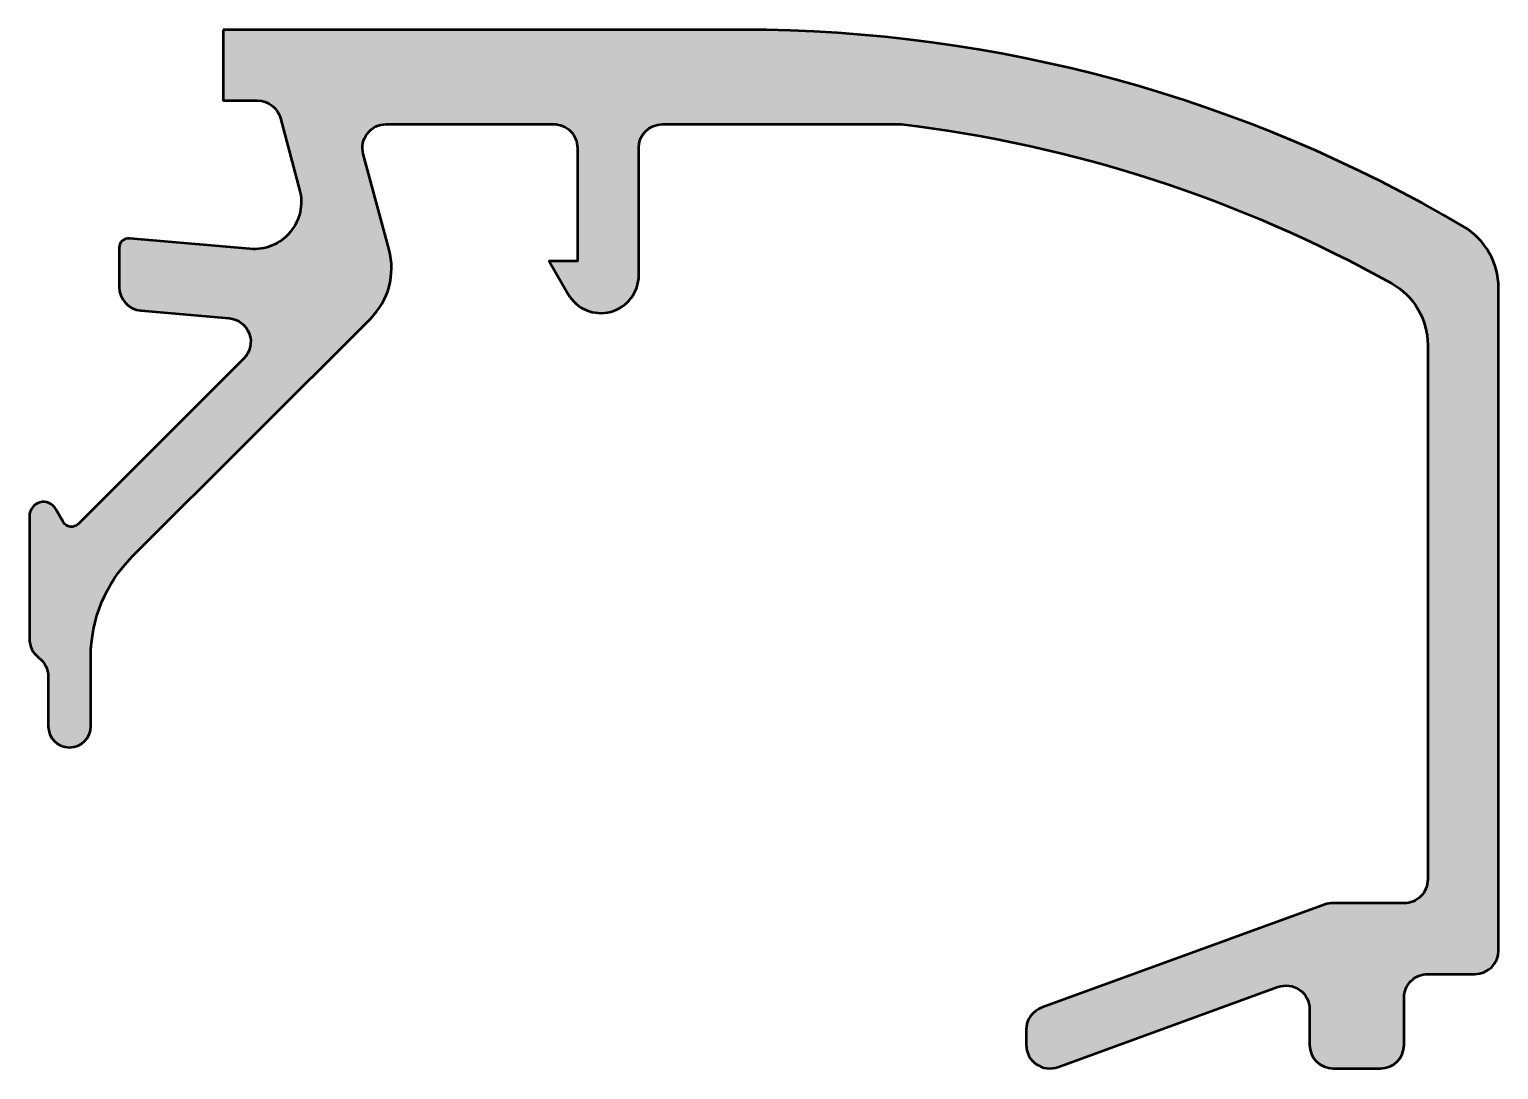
# Model space of a CAD drawing. Extents: x -4.1 to 27, y -22 to 0.
import ezdxf

# ---------------------------------------------------------------- set-up
doc = ezdxf.new("R2010")
doc.units = 0
doc.layers.add('0S-Alu contour', color=7, linetype='Continuous', lineweight=50)
doc.layers.add('0S-Alu hatch', color=252, linetype='Continuous', lineweight=25)

# ---------------------------------------------------------------- blocks, each defined once
blk = doc.blocks.new('173940__D531E1D2_1A3D_42E9_8DD3_05EC5AB4741F_')
at = {"layer": '0S-Alu hatch'}
h = blk.add_hatch(color=256, dxfattribs=at)
edge = h.paths.add_edge_path()
edge.add_line((0, 0), (0, -1.500000000000014))
edge.add_line((0, -1.500000000000014), (0.7294476391797949, -1.500000000000014))
edge.add_ellipse((0.7294476391798089, -2.000000000000017), major_axis=(-0.5000000000000038, 0), ratio=1, start_angle=195.0000000000012, end_angle=270.0000000000016, ccw=False)
edge.add_line((1.212410552324344, -1.870590477448746), (1.618717334976782, -3.386948033767281))
edge.add_ellipse((0.6527915086876837, -3.645767078869817), major_axis=(-1.000000000000033, 0), ratio=1, start_angle=84.99999999999937, end_angle=195.0000000000005, ccw=False)
edge.add_line((0.5656357659400114, -4.641961776961593), (-1.982568851450323, -4.419022760595381))
edge.add_arc((-1.999999999999856, -4.618261700213877), 0.2000000000001466, 85.00000000000325, 180)
edge.add_line((-2.200000000000002, -4.618261700213877), (-2.200000000000003, -5.447564169306322))
edge.add_arc((-1.70000000000013, -5.447564169306321), 0.4999999999998723, 180, 264.9999999999986)
edge.add_line((-1.74357787137396, -5.945661518352066), (0.1288923091987926, -6.109481431942569))
edge.add_ellipse((0.0853144378249636, -6.607578780988452), major_axis=(-0.5000000000000105, 0), ratio=1, start_angle=134.9999999999996, end_angle=265.0000000000001, ccw=False)
edge.add_line((0.4388678284182404, -6.961132171581736), (-3.068300219851253, -10.46830021985113))
edge.add_ellipse((-3.209721576088507, -10.32687886361388), major_axis=(-0.1999999999999148, 0), ratio=1, start_angle=29.594086907371775, end_angle=135.0000000000016, ccw=False)
edge.add_line((-3.383630756313476, -10.42564928951883), (-3.539136229662418, -10.15184436114242))
edge.add_arc((-3.799999999999995, -10.29999999999991), 0.3000000000000128, 29.59408690737135, 180)
edge.add_line((-4.100000000000007, -10.29999999999991), (-4.100000000000009, -12.89999999999993))
edge.add_arc((-3.600000000000028, -12.89999999999992), 0.4999999999999805, 180, 233.1301023541573)
edge.add_ellipse((-4.200000000000099, -13.69999999999997), major_axis=(-0.5000000000000969, 0), ratio=1, start_angle=180, end_angle=233.13010235415112, ccw=False)
edge.add_line((-3.700000000000003, -13.69999999999997), (-3.700000000000002, -14.75000000000001))
edge.add_arc((-3.25, -14.75000000000001), 0.4500000000000024, 180, 360)
edge.add_line((-2.799999999999997, -14.75000000000001), (-2.799999999999997, -13.28111831820426))
edge.add_ellipse((0.1999999999999385, -13.28111831820426), major_axis=(-2.999999999999935, 0), ratio=1, start_angle=314.9999999999983, end_angle=360, ccw=False)
edge.add_line((-1.921320343559593, -11.1597979746446), (3.125588252297158, -6.112889378787836))
edge.add_arc((2.06492808051737, -5.052229207008029), 1.499999999999966, 314.9999999999995, 375.0000000000012)
edge.add_line((3.513816819950931, -4.664000639354225), (2.968649773276068, -2.629409522551291))
edge.add_ellipse((3.451612686420596, -2.500000000000013), major_axis=(-0.4999999999999991, 0), ratio=1, start_angle=-90, end_angle=15.00000000000199, ccw=False)
edge.add_line((3.451612686420598, -2.000000000000013), (7.000000000000001, -2.000000000000014))
edge.add_ellipse((7.000000000000002, -2.500000000000014), major_axis=(-0.5, 0), ratio=1, start_angle=180, end_angle=270.0000000000001, ccw=False)
edge.add_line((7.500000000000002, -2.500000000000014), (7.499999999999999, -4.899999999999919))
edge.add_line((7.499999999999999, -4.899999999999919), (6.900000000000007, -4.899999999999921))
edge.add_line((6.900000000000007, -4.899999999999921), (7.303589838486229, -5.599038105676577))
edge.add_arc((7.998076211353317, -5.198076211353238), 0.8019237886466797, 210, 360)
edge.add_line((8.799999999999995, -5.198076211353238), (8.799999999999997, -2.500000000000013))
edge.add_ellipse((9.299999999999997, -2.500000000000015), major_axis=(-0.5, 0), ratio=1, start_angle=270, end_angle=360, ccw=False)
edge.add_line((9.299999999999997, -2.000000000000014), (14.3526109228481, -2.000000000000012))
edge.add_ellipse((10.99999999999957, -30.00000000000286), major_axis=(-28.20000000000288, 0), ratio=1, start_angle=240.8635346554135, end_angle=263.172132518485, ccw=False)
edge.add_ellipse((23.99999999999967, -6.678550645382187), major_axis=(-1.500000000000285, 0), ratio=1, start_angle=180, end_angle=240.8635346554104, ccw=False)
edge.add_line((25.49999999999995, -6.678550645382193), (25.5, -18.00000000000007))
edge.add_ellipse((25.00000000000006, -18.00000000000006), major_axis=(-0.4999999999999432, 0), ratio=1, start_angle=89.99999999999511, end_angle=180, ccw=False)
edge.add_line((25.00000000000002, -18.5), (23.49155222858866, -18.50000000000001))
edge.add_arc((23.49155222858871, -19.00000000000745), 0.500000000007443, 90.00000000000529, 109.9999999999976)
edge.add_line((23.32054215692334, -18.53015368960749), (17.32898992833696, -20.71090035786427))
edge.add_arc((17.49999999999958, -21.18074666825685), 0.4999999999995795, 109.9999999999907, 180)
edge.add_line((17, -21.18074666825685), (17.00000000000001, -21.50000000000007))
edge.add_arc((17.49999999999994, -21.50000000000007), 0.4999999999999325, 180, 290.000000000008)
edge.add_line((17.67101007166282, -21.96984631039294), (22.32898992833725, -20.27448029075191))
edge.add_ellipse((22.50000000000007, -20.7443266011448), major_axis=(-0.4999999999999396, 0), ratio=1, start_angle=180, end_angle=290.0000000000017, ccw=False)
edge.add_line((23.00000000000001, -20.7443266011448), (23.00000000000001, -21.49999999999995))
edge.add_arc((23.50000000000006, -21.49999999999995), 0.5000000000000498, 180, 269.9999999999951)
edge.add_line((23.50000000000001, -22), (24.49999999999999, -22))
edge.add_arc((24.49999999999996, -21.49999999999996), 0.5000000000000427, 270.0000000000033, 360)
edge.add_line((25, -21.49999999999996), (25, -20.49999999999996))
edge.add_ellipse((25.49999999999995, -20.49999999999995), major_axis=(-0.4999999999999539, 0), ratio=1, start_angle=269.99999999999636, end_angle=360, ccw=False)
edge.add_line((25.49999999999999, -20), (26.49999999999999, -20))
edge.add_arc((26.49999999999996, -19.49999999999998), 0.5000000000000214, 270.0000000000029, 360)
edge.add_line((26.99999999999998, -19.49999999999998), (26.99999999999996, -5.464311707229292))
edge.add_arc((25.50000000000013, -5.464311707229271), 1.499999999999833, 0, 59.41793682283321)
edge.add_arc((11.00000000000002, -30.0000000000001), 30.00000000000007, 59.41793682283401, 89.99999999999994)
edge.add_line((11.00000000000005, -2.4e-14), (0, 0))
at = {"layer": '0S-Alu contour', "color": 7}
for points in [[(0, 0), (0, -1.500000000000014), (0.7294476391797949, -1.500000000000014)], [(11.00000000000005, -2.4e-14), (0, 0)], [(1.212410552324344, -1.870590477448746), (1.618717334976782, -3.386948033767281)], [(3.451612686420598, -2.000000000000013), (7.000000000000001, -2.000000000000014)], [(9.299999999999997, -2.000000000000014), (14.3526109228481, -2.000000000000012)], [(3.513816819950931, -4.664000639354225), (2.968649773276068, -2.629409522551291)], [(7.500000000000002, -2.500000000000014), (7.499999999999999, -4.899999999999919), (6.900000000000007, -4.899999999999921), (7.303589838486229, -5.599038105676577)], [(8.799999999999995, -5.198076211353238), (8.799999999999997, -2.500000000000013)], [(-2.200000000000002, -4.618261700213877), (-2.200000000000003, -5.447564169306322)], [(0.5656357659400114, -4.641961776961593), (-1.982568851450323, -4.419022760595381)], [(26.99999999999998, -19.49999999999998), (26.99999999999996, -5.464311707229291)], [(-1.921320343559593, -11.1597979746446), (3.125588252297158, -6.112889378787836)], [(-1.74357787137396, -5.945661518352066), (0.1288923091987925, -6.109481431942569)], [(25.49999999999995, -6.678550645382193), (25.5, -18.00000000000007)], [(0.4388678284182404, -6.961132171581736), (-3.068300219851253, -10.46830021985113)], [(-3.383630756313476, -10.42564928951883), (-3.539136229662418, -10.15184436114242)], [(-4.100000000000007, -10.29999999999991), (-4.100000000000009, -12.89999999999993)], [(-2.799999999999997, -14.75000000000001), (-2.799999999999997, -13.28111831820426)], [(-3.700000000000003, -13.69999999999997), (-3.700000000000002, -14.75000000000001)], [(23.32054215692334, -18.53015368960749), (17.32898992833696, -20.71090035786427)], [(25.00000000000002, -18.5), (23.49155222858866, -18.50000000000001)], [(25.49999999999999, -20), (26.49999999999999, -20)], [(17.67101007166282, -21.96984631039294), (22.32898992833725, -20.27448029075191)], [(25, -21.49999999999996), (25, -20.49999999999996)], [(23.00000000000001, -20.7443266011448), (23.00000000000001, -21.49999999999995)], [(17, -21.18074666825685), (17.00000000000001, -21.50000000000007)], [(23.50000000000001, -22), (24.49999999999999, -22)]]:
    blk.add_lwpolyline(points, dxfattribs=at)
for centre, radius, start, end in [((11.00000000000002, -30.0000000000001), 30.00000000000007, 59.41793682283401, 89.99999999999994), ((25.50000000000013, -5.464311707229271), 1.499999999999833, 0, 59.41793682283321), ((-1.999999999999856, -4.618261700213877), 0.2000000000001466, 85.00000000000325, 180), ((2.06492808051737, -5.052229207008029), 1.499999999999966, 314.9999999999995, 15.00000000000127), ((7.998076211353317, -5.198076211353238), 0.8019237886466797, 210, 0), ((-1.70000000000013, -5.447564169306321), 0.4999999999998723, 180, 264.9999999999986), ((-3.799999999999995, -10.29999999999991), 0.3000000000000128, 29.59408690737135, 180), ((-3.600000000000028, -12.89999999999992), 0.4999999999999805, 180, 233.1301023541573), ((-3.25, -14.75000000000001), 0.4500000000000024, 180, 0), ((23.49155222858871, -19.00000000000745), 0.500000000007443, 90.00000000000529, 109.9999999999976), ((26.49999999999996, -19.49999999999998), 0.5000000000000214, 270.0000000000029, 0), ((17.49999999999958, -21.18074666825685), 0.4999999999995795, 109.9999999999907, 180), ((17.49999999999994, -21.50000000000007), 0.4999999999999325, 180, 290.000000000008), ((23.50000000000006, -21.49999999999995), 0.5000000000000498, 180, 269.9999999999951), ((24.49999999999996, -21.49999999999996), 0.5000000000000427, 270.0000000000033, 0)]:
    blk.add_arc(centre, radius, start, end, dxfattribs=at)
at = {"layer": '0S-Alu contour', "color": 7, "extrusion": (0, 0, -1)}
for centre, radius, start, end in [((-0.7294476391798089, -2.000000000000017), 0.5000000000000038, 89.9999999999984, 164.9999999999988), ((-3.451612686420596, -2.500000000000013), 0.4999999999999991, 344.999999999998, 90.0000000000001), ((-7.000000000000002, -2.500000000000014), 0.5, 89.99999999999991, 180), ((-9.299999999999997, -2.500000000000015), 0.5, 0, 90), ((-10.99999999999957, -30.00000000000286), 28.20000000000288, 96.82786748151499, 119.1364653445865), ((-0.6527915086876837, -3.645767078869817), 1.000000000000033, 164.9999999999995, 275.0000000000006), ((-23.99999999999967, -6.678550645382187), 1.500000000000285, 119.1364653445896, 180), ((-0.0853144378249636, -6.607578780988452), 0.5000000000000105, 94.99999999999991, 225.0000000000005), ((3.209721576088507, -10.32687886361388), 0.1999999999999148, 224.9999999999984, 330.4059130926282), ((-0.1999999999999385, -13.28111831820426), 2.999999999999936, 0, 45.00000000000168), ((4.200000000000099, -13.69999999999997), 0.5000000000000969, 126.8698976458489, 180), ((-25.00000000000006, -18.00000000000006), 0.4999999999999432, 180, 270.0000000000049), ((-25.49999999999995, -20.49999999999995), 0.4999999999999539, 0, 90.00000000000365), ((-22.50000000000007, -20.7443266011448), 0.4999999999999396, 69.99999999999831, 180)]:
    blk.add_arc(centre, radius, start, end, dxfattribs=at)
blk = doc.blocks.new('173940__96CA2FD8_1748_457F_B76A_CCF2018D664D_')
at = {"layer": '0S-Alu contour', "color": 7}
blk.add_blockref('173940__D531E1D2_1A3D_42E9_8DD3_05EC5AB4741F_', (0, 0), dxfattribs=at)

msp = doc.modelspace()

# ---------------------------------------------------------------- block references
at = {"layer": '0S-Alu contour', "color": 7}
msp.add_blockref('173940__96CA2FD8_1748_457F_B76A_CCF2018D664D_', (0, 0), dxfattribs=at)

doc.saveas('drawing.dxf')
